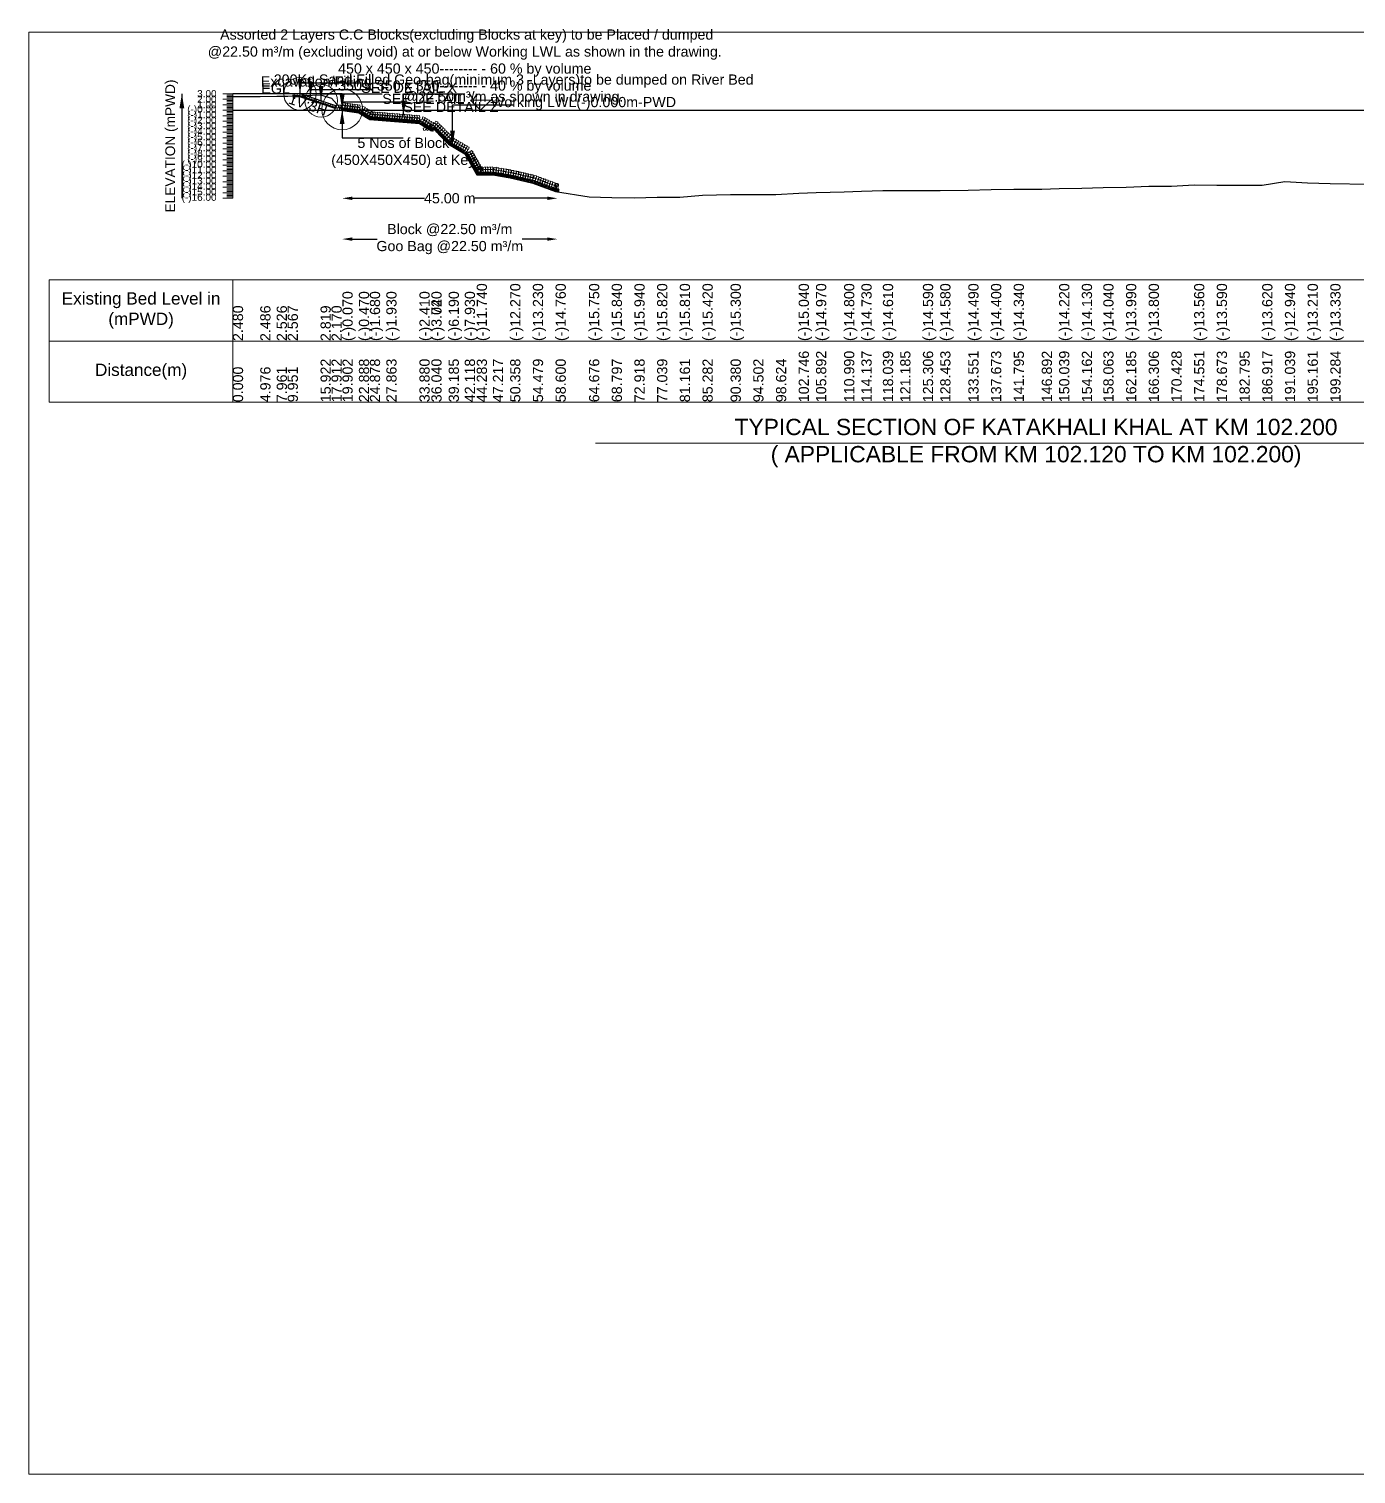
# Model space of a CAD drawing. Header units: inches. Extents: x 89000 to 845000, y -7071 to 31.
# Drawn here: x 505000 to 511507, y -7071 to 16 of the extents above; entities that cross this region are included whole.
import ezdxf

# ---------------------------------------------------------------- set-up
doc = ezdxf.new("R2010")
doc.units = ezdxf.units.IN
doc.header["$LTSCALE"] = 7
doc.header["$MEASUREMENT"] = 0
for name, color, linetype, lineweight in [('Cross section Data Border', 7, 'Continuous', 9), ('Cross Section Labels', 7, 'Continuous', 9), ('Existing_Bed_Level for Xsection', 7, 'Continuous', 25), ('Long Section Labels', 7, 'Continuous', 9)]:
    doc.layers.add(name, color=color, linetype=linetype, lineweight=lineweight)
doc.styles.get("Standard").update_dxf_attribs({"font": 'arial.ttf'})
doc.dimstyles.new('Appron Lebeling Style', dxfattribs={"dimtxt": 50, "dimasz": 50, "dimexe": 0.18, "dimexo": 0.0625, "dimgap": 0.09, "dimtad": 0, "dimtih": 1, "dimtoh": 1, "dimdec": 4, "dimzin": 0, "dimdsep": 46, "dimtxsty": 'Standard', "dimcen": 0.09, "dimse1": 1, "dimse2": 1, "dimadec": 0, "dimazin": 0, "dimtfac": 1, "dimtdec": 4, "dimtofl": 0, "dimtmove": 0, "dimatfit": 3, "dimfxl": 1, "dimtolj": 1, "dimtzin": 0, "dimarcsym": 0})
doc.dimstyles.get("Standard").update_dxf_attribs({"dimtxt": 0.18, "dimasz": 0.18, "dimexe": 0.18, "dimexo": 0.0625, "dimgap": 0.09, "dimtad": 0, "dimtih": 1, "dimtoh": 1, "dimdec": 4, "dimzin": 0, "dimdsep": 46, "dimtxsty": 'Standard', "dimcen": 0.09, "dimadec": 0, "dimazin": 0, "dimtfac": 1, "dimtdec": 4, "dimtofl": 0, "dimtmove": 0, "dimatfit": 3, "dimfxl": 1, "dimtolj": 1, "dimtzin": 0, "dimarcsym": 0})

# ---------------------------------------------------------------- blocks, each defined once
blk = doc.blocks.new('*D315')
at = {"layer": 'Cross Section Labels', "color": 0, "lineweight": -2, "transparency": 16777216}
for p, q in [((506585.7, -814.6), (506939.8, -814.6)), ((507541.2, -814.6), (507187, -814.6))]:
    blk.add_line(p, q, dxfattribs=at)
at = {"layer": 'Cross Section Labels', "color": 0, "transparency": 16777216}
for points in [[(506585.7, -806.3), (506585.7, -823), (506535.7, -814.6)], [(507541.2, -806.3), (507541.2, -823), (507591.2, -814.6)]]:
    blk.add_solid(points, dxfattribs=at)
at = {"layer": 'Defpoints', "color": 0, "transparency": 16777216}
for p in [(506535.7, -382.6), (507591.2, -782.6), (507591.2, -814.6)]:
    blk.add_point(p, dxfattribs=at)
at = {"layer": 'Cross Section Labels', "color": 0, "transparency": 16777216, "insert": (507063.4, -814.6), "char_height": 50, "attachment_point": 5}
blk.add_mtext('\\A1;45.00 m', dxfattribs=at)
blk = doc.blocks.new('*D316')
at = {"layer": 'Cross Section Labels', "color": 0, "lineweight": -2, "transparency": 16777216}
for p, q in [((506585.7, -1014.6), (506707.8, -1014.6)), ((507541.2, -1014.6), (507419, -1014.6))]:
    blk.add_line(p, q, dxfattribs=at)
at = {"layer": 'Cross Section Labels', "color": 0, "transparency": 16777216}
for points in [[(506585.7, -1006.3), (506585.7, -1023), (506535.7, -1014.6)], [(507541.2, -1006.3), (507541.2, -1023), (507591.2, -1014.6)]]:
    blk.add_solid(points, dxfattribs=at)
at = {"layer": 'Defpoints', "color": 0, "transparency": 16777216}
for p in [(506535.7, -382.6), (507591.2, -782.6), (507591.2, -1014.6)]:
    blk.add_point(p, dxfattribs=at)
at = {"layer": 'Cross Section Labels', "color": 0, "transparency": 16777216, "insert": (507063.4, -1014.6), "char_height": 50, "attachment_point": 5}
blk.add_mtext('\\A1;Block @22.50 m³/m ^JGoo Bag @22.50 m³/m ', dxfattribs=at)

msp = doc.modelspace()

# ---------------------------------------------------------------- linework, layer by layer
at = {"layer": 'Cross section Data Border'}
msp.add_lwpolyline([(505100, -1214.62), (513975.91999, -1214.62), (513975.91999, -1814.62), (505100, -1814.62)], close=True, dxfattribs=at)
for points in [[(506000, -1214.62), (506000, -1814.62)], [(505100, -1514.62), (513975.91999, -1514.62)]]:
    msp.add_lwpolyline(points, dxfattribs=at)
at = {"layer": 'Cross Section Labels'}
for points in [[(505000, 0), (515000, 0), (515000, -7071), (505000, -7071)], [(507214.68068, -382.62), (507264.68068, -332.62), (507164.68068, -332.62)]]:
    msp.add_lwpolyline(points, close=True, dxfattribs=at)
msp.add_lwpolyline([(507777.95999, -2014.62), (509937.95999, -2014.62), (512097.95999, -2014.62)], dxfattribs=at)
for centre, radius in [((506329.13068, -301.62), 80), ((506432.40568, -336.045), 80), ((506535.68068, -378.57), 100)]:
    msp.add_circle(centre, radius, dxfattribs=at)
at = {"layer": 'Existing_Bed_Level for Xsection'}
for points in [[(506535.68068, -301.62), (506000, -301.62)], [(506000, -315.66), (506134.34002, -315.498), (506214.94426, -314.418), (506268.67996, -313.311), (506429.88853, -306.507), (506483.62423, -324.03), (506537.35992, -384.51), (506617.96425, -395.31), (506671.69995, -427.98), (506752.30419, -434.73), (506914.7689, -447.69), (506973.09028, -483.06), (506973.09028, -464.7), (507057.98463, -549.75), (507137.18168, -596.73), (507195.62901, -699.6), (507274.85271, -699.6), (507359.67136, -713.91), (507470.93413, -739.83), (507582.2055, -781.14), (507746.25248, -807.87), (507857.51467, -810.3), (507968.78383, -813), (508080.05884, -809.76), (508191.33881, -809.49), (508302.62303, -798.96), (508440.26639, -795.72), (508551.55072, -795.72), (508662.83835, -795.72), (508774.12889, -788.7), (508859.0904, -786.81), (508996.71739, -782.22), (509081.69271, -780.33), (509187.04924, -777.09), (509271.98314, -777.09), (509383.27514, -776.55), (509468.23809, -776.28), (509605.86504, -773.85), (509717.16259, -771.42), (509828.46167, -769.8), (509966.08749, -769.8), (510051.0639, -766.56), (510162.36685, -764.13), (510267.69243, -761.7), (510378.98296, -760.35), (510490.27513, -755.22), (510601.56884, -755.22), (510712.86397, -748.74), (510824.16042, -749.55), (510935.45812, -749.55), (511046.75696, -750.36), (511158.05689, -732), (511269.35782, -739.29), (511380.65971, -742.53), (511570.93732, -745.77)], [(506505.30568, -360.345), (506330.37768, -302.03567), (506329.13068, -301.62), (506327.81623, -301.62), (506303.51623, -301.62)], [(506303.51623, -309.72), (506327.81623, -309.72), (506505.30568, -368.88315)], [(506303.51623, -312.42), (506327.37808, -312.42), (506501.52808, -370.47)], [(506303.51623, -315.12), (506326.93993, -315.12), (506499.23068, -372.55025)], [(506000, -382.62), (513875.91999, -382.62)]]:
    msp.add_lwpolyline(points, dxfattribs=at)
at = {"layer": 'Long Section Labels'}
for points in [[(506000, -301.62), (505950, -301.62)], [(506000, -328.62), (505950, -328.62)], [(506000, -308.37), (505970, -308.37)], [(506000, -315.12), (505970, -315.12)], [(506000, -321.87), (505970, -321.87)], [(506000, -335.37), (505970, -335.37)], [(506000, -342.12), (505970, -342.12)], [(506000, -348.87), (505970, -348.87)], [(506000, -814.62), (506000, -787.62), (506000, -760.62), (506000, -733.62), (506000, -706.62), (506000, -679.62), (506000, -652.62), (506000, -625.62), (506000, -598.62), (506000, -571.62), (506000, -544.62), (506000, -517.62), (506000, -490.62), (506000, -463.62), (506000, -436.62), (506000, -409.62), (506000, -382.62), (506000, -355.62), (506000, -328.62), (506000, -301.62)], [(506000, -355.62), (505950, -355.62)], [(506000, -382.62), (505950, -382.62)], [(506000, -409.62), (505950, -409.62)], [(506000, -362.37), (505970, -362.37)], [(506000, -369.12), (505970, -369.12)], [(506000, -375.87), (505970, -375.87)], [(506000, -389.37), (505970, -389.37)], [(506000, -396.12), (505970, -396.12)], [(506000, -402.87), (505970, -402.87)], [(506000, -416.37), (505970, -416.37)], [(506000, -423.12), (505970, -423.12)], [(506000, -436.62), (505950, -436.62)], [(506000, -463.62), (505950, -463.62)], [(506000, -490.62), (505950, -490.62)], [(506000, -429.87), (505970, -429.87)], [(506000, -443.37), (505970, -443.37)], [(506000, -450.12), (505970, -450.12)], [(506000, -456.87), (505970, -456.87)], [(506000, -470.37), (505970, -470.37)], [(506000, -477.12), (505970, -477.12)], [(506000, -483.87), (505970, -483.87)], [(506000, -517.62), (505950, -517.62)], [(506000, -544.62), (505950, -544.62)], [(506000, -497.37), (505970, -497.37)], [(506000, -504.12), (505970, -504.12)], [(506000, -510.87), (505970, -510.87)], [(506000, -524.37), (505970, -524.37)], [(506000, -531.12), (505970, -531.12)], [(506000, -537.87), (505970, -537.87)], [(506000, -551.37), (505970, -551.37)], [(506000, -558.12), (505970, -558.12)], [(506000, -564.87), (505970, -564.87)], [(506000, -571.62), (505950, -571.62)], [(506000, -598.62), (505950, -598.62)], [(506000, -625.62), (505950, -625.62)], [(506000, -578.37), (505970, -578.37)], [(506000, -585.12), (505970, -585.12)], [(506000, -591.87), (505970, -591.87)], [(506000, -605.37), (505970, -605.37)], [(506000, -612.12), (505970, -612.12)], [(506000, -618.87), (505970, -618.87)], [(506000, -632.37), (505970, -632.37)], [(506000, -652.62), (505950, -652.62)], [(506000, -679.62), (505950, -679.62)], [(506000, -706.62), (505950, -706.62)], [(506000, -639.12), (505970, -639.12)], [(506000, -645.87), (505970, -645.87)], [(506000, -659.37), (505970, -659.37)], [(506000, -666.12), (505970, -666.12)], [(506000, -672.87), (505970, -672.87)], [(506000, -686.37), (505970, -686.37)], [(506000, -693.12), (505970, -693.12)], [(506000, -699.87), (505970, -699.87)], [(506000, -733.62), (505950, -733.62)], [(506000, -760.62), (505950, -760.62)], [(506000, -713.37), (505970, -713.37)], [(506000, -720.12), (505970, -720.12)], [(506000, -726.87), (505970, -726.87)], [(506000, -740.37), (505970, -740.37)], [(506000, -747.12), (505970, -747.12)], [(506000, -753.87), (505970, -753.87)], [(506000, -767.37), (505970, -767.37)], [(506000, -774.12), (505970, -774.12)], [(506000, -787.62), (505950, -787.62)], [(506000, -814.62), (505950, -814.62)], [(506000, -780.87), (505970, -780.87)], [(506000, -794.37), (505970, -794.37)], [(506000, -801.12), (505970, -801.12)], [(506000, -807.87), (505970, -807.87)]]:
    msp.add_lwpolyline(points, dxfattribs=at)
for points in [[(506303.51623, -301.62), (506295.41623, -301.62), (506295.41623, -313.77), (506303.51623, -313.77)], [(506303.51623, -313.77), (506295.41623, -313.77), (506295.41623, -325.92), (506303.51623, -325.92)], [(506315.66623, -301.62), (506303.51623, -301.62), (506303.51623, -309.72), (506315.66623, -309.72)], [(506327.81623, -301.62), (506315.66623, -301.62), (506315.66623, -309.72), (506327.81623, -309.72)], [(506341.90418, -305.87783), (506330.37768, -302.03567), (506327.81623, -309.72), (506339.34274, -313.56217)], [(506353.43068, -309.72), (506341.90418, -305.87783), (506339.34274, -313.56217), (506350.86924, -317.40433)], [(506364.95719, -313.56217), (506353.43068, -309.72), (506350.86924, -317.40433), (506362.39574, -321.2465)], [(506376.48369, -317.40433), (506364.95719, -313.56217), (506362.39574, -321.2465), (506373.92224, -325.08867)], [(506388.01019, -321.2465), (506376.48369, -317.40433), (506373.92224, -325.08867), (506385.44874, -328.93084)], [(506399.53669, -325.08867), (506388.01019, -321.2465), (506385.44874, -328.93084), (506396.97525, -332.773)], [(506411.06319, -328.93084), (506399.53669, -325.08867), (506396.97525, -332.773), (506408.50175, -336.61517)], [(506422.5897, -332.773), (506411.06319, -328.93084), (506408.50175, -336.61517), (506420.02825, -340.45734)], [(506434.1162, -336.61517), (506422.5897, -332.773), (506420.02825, -340.45734), (506431.55475, -344.29951)], [(506445.6427, -340.45734), (506434.1162, -336.61517), (506431.55475, -344.29951), (506443.08125, -348.14167)], [(506457.1692, -344.29951), (506445.6427, -340.45734), (506443.08125, -348.14167), (506454.60776, -351.98384)], [(506468.6957, -348.14167), (506457.1692, -344.29951), (506454.60776, -351.98384), (506466.13426, -355.82601)], [(506480.22221, -351.98384), (506468.6957, -348.14167), (506466.13426, -355.82601), (506477.66076, -359.66818)], [(506491.74871, -355.82601), (506480.22221, -351.98384), (506477.66076, -359.66818), (506489.18726, -363.51034)], [(506550.36859, -346.4644), (506538.31924, -348.02506), (506539.87991, -360.07441), (506551.92926, -358.51375)], [(506562.41098, -348.07793), (506550.36163, -349.63859), (506551.92229, -361.68794), (506563.97164, -360.12728)], [(506574.45336, -349.69146), (506562.40401, -351.25213), (506563.96467, -363.30148), (506576.01402, -361.74081)], [(506586.49574, -351.305), (506574.44639, -352.86566), (506576.00706, -364.91501), (506588.05641, -363.35435)], [(506598.53813, -352.91853), (506586.48878, -354.47919), (506588.04944, -366.52854), (506600.09879, -364.96788)], [(506503.27521, -359.66818), (506491.74871, -355.82601), (506489.18726, -363.51034), (506500.71377, -367.35251)], [(506511.38068, -370.47), (506499.23068, -370.47), (506499.23068, -382.62), (506511.38068, -382.62)], [(506517.45568, -358.32), (506505.30568, -358.32), (506505.30568, -370.47), (506517.45568, -370.47)], [(506523.53068, -370.47), (506511.38068, -370.47), (506511.38068, -382.62), (506523.53068, -382.62)], [(506529.60568, -358.32), (506517.45568, -358.32), (506517.45568, -370.47), (506529.60568, -370.47)], [(506535.68068, -370.47), (506523.53068, -370.47), (506523.53068, -382.62), (506535.68068, -382.62)], [(506552.03045, -364.20484), (506542.40377, -356.79205), (506534.99098, -366.41873), (506544.61766, -373.83152)], [(506564.07284, -365.81837), (506554.44615, -358.40558), (506547.03336, -368.03227), (506556.66005, -375.44506)], [(506576.11522, -367.43191), (506566.48854, -360.01912), (506559.07575, -369.6458), (506568.70243, -377.05859)], [(506588.1576, -369.04544), (506578.53092, -361.63265), (506571.11813, -371.25933), (506580.74481, -378.67212)], [(506600.19999, -370.65897), (506590.5733, -363.24618), (506583.16051, -372.87287), (506592.7872, -380.28566)], [(506612.24237, -372.27251), (506602.61569, -364.85972), (506595.2029, -374.4864), (506604.82958, -381.89919)], [(506610.58051, -354.53206), (506598.53116, -356.09273), (506600.09182, -368.14208), (506612.14117, -366.58141)], [(506624.28476, -373.88604), (506614.65807, -366.47325), (506607.24528, -376.09993), (506616.87197, -383.51272)], [(506622.6229, -356.1456), (506610.57355, -357.70626), (506612.13421, -369.75561), (506624.18356, -368.19495)], [(506642.73504, -384.53703), (506636.89368, -373.88334), (506626.23999, -379.7247), (506632.08135, -390.37839)], [(506648.33435, -367.62157), (506636.67195, -364.2141), (506633.26448, -375.8765), (506644.92688, -379.28397)], [(506653.11687, -390.84893), (506647.27551, -380.19525), (506636.62182, -386.0366), (506642.46318, -396.69029)], [(506658.71618, -373.93347), (506647.05378, -370.526), (506643.64631, -382.1884), (506655.30871, -385.59587)], [(506663.4987, -397.16083), (506657.65734, -386.50715), (506647.00365, -392.3485), (506652.84501, -403.00219)], [(506669.09801, -380.24537), (506657.43561, -376.8379), (506654.02814, -388.5003), (506665.69054, -391.90778)], [(506673.88053, -403.47273), (506668.03917, -392.81905), (506657.38548, -398.66041), (506663.22684, -409.31409)], [(506679.47985, -386.55727), (506667.81744, -383.1498), (506664.40997, -394.8122), (506676.07237, -398.21968)], [(506684.26236, -409.78463), (506678.421, -399.13095), (506667.76731, -404.97231), (506673.60867, -415.62599)], [(506686.92691, -407.10431), (506676.94422, -400.17839), (506670.0183, -410.16109), (506680.001, -417.087)], [(506684.3867, -389.4682), (506672.42965, -391.6249), (506674.58636, -403.58196), (506686.54341, -401.42525)], [(506689.86168, -392.86918), (506678.19927, -389.4617), (506674.7918, -401.1241), (506686.4542, -404.53158)], [(506699.03453, -408.11823), (506689.05184, -401.19231), (506682.12592, -411.17501), (506692.10862, -418.10092)], [(506696.49432, -390.48212), (506684.53727, -392.63883), (506686.69398, -404.59588), (506698.65103, -402.43917)], [(506711.14215, -409.13215), (506701.15946, -402.20624), (506694.23354, -412.18893), (506704.21624, -419.11485)], [(506708.60194, -391.49604), (506696.64489, -393.65275), (506698.8016, -405.6098), (506710.75865, -403.45309)], [(506723.24977, -410.14607), (506713.26708, -403.22016), (506706.34116, -413.20285), (506716.32386, -420.12877)], [(506720.70956, -392.50996), (506708.75251, -394.66667), (506710.90922, -406.62372), (506722.86627, -404.46702)], [(506735.35739, -411.16), (506725.3747, -404.23408), (506718.44878, -414.21677), (506728.43148, -421.14269)], [(506732.81718, -393.52389), (506720.86013, -395.68059), (506723.01684, -407.63765), (506734.97389, -405.48094)], [(506747.46501, -412.17392), (506737.48232, -405.248), (506730.5564, -415.2307), (506740.5391, -422.15661)], [(506744.9248, -394.53781), (506732.96775, -396.69452), (506735.12446, -408.65157), (506747.08151, -406.49486)], [(506759.57263, -413.18784), (506749.58994, -406.26192), (506742.66402, -416.24462), (506752.64672, -423.17054)], [(506757.03242, -395.55173), (506745.07537, -397.70844), (506747.23208, -409.66549), (506759.18913, -407.50878)], [(506771.59912, -414.12549), (506761.58918, -407.239), (506754.7027, -417.24894), (506764.71264, -424.13542)], [(506768.98936, -396.49953), (506757.0409, -398.70339), (506759.24476, -410.65185), (506771.19322, -408.44798)], [(506783.71065, -415.09164), (506773.70071, -408.20516), (506766.81423, -418.21509), (506776.82416, -425.10158)], [(506781.10088, -397.46568), (506769.15243, -399.66954), (506771.35629, -411.618), (506783.30474, -409.41413)], [(506795.82217, -416.05779), (506785.81223, -409.17131), (506778.92575, -419.18124), (506788.93569, -426.06773)], [(506793.21241, -398.43183), (506781.26396, -400.63569), (506783.46782, -412.58415), (506795.41627, -410.38029)], [(506807.9337, -417.02394), (506797.92376, -410.13746), (506791.03728, -420.1474), (506801.04722, -427.03388)], [(506805.32393, -399.39798), (506793.37548, -401.60185), (506795.57934, -413.5503), (506807.52779, -411.34644)], [(506820.04522, -417.99009), (506810.03528, -411.10361), (506803.1488, -421.11355), (506813.15874, -428.00003)], [(506817.43546, -400.36413), (506805.48701, -402.568), (506807.69087, -414.51645), (506819.63932, -412.31259)], [(506832.15675, -418.95624), (506822.14681, -412.06976), (506815.26033, -422.0797), (506825.27027, -428.96618)], [(506829.54698, -401.33029), (506817.59853, -403.53415), (506819.80239, -415.4826), (506831.75084, -413.27874)], [(506844.26827, -419.92239), (506834.25833, -413.03591), (506827.37185, -423.04585), (506837.38179, -429.93233)], [(506841.65851, -402.29644), (506829.71006, -404.5003), (506831.91392, -416.44875), (506843.86237, -414.24489)], [(506856.3798, -420.88854), (506846.36986, -414.00206), (506839.48338, -424.012), (506849.49332, -430.89848)], [(506853.77004, -403.26259), (506841.82158, -405.46645), (506844.02544, -417.4149), (506855.9739, -415.21104)], [(506868.49132, -421.85469), (506858.48139, -414.96821), (506851.5949, -424.97815), (506861.60484, -431.86463)], [(506865.88156, -404.22874), (506853.93311, -406.4326), (506856.13697, -418.38105), (506868.08542, -416.17719)], [(506880.60285, -422.82084), (506870.59291, -415.93436), (506863.70643, -425.9443), (506873.71637, -432.83078)], [(506877.99309, -405.19489), (506866.04463, -407.39875), (506868.2485, -419.3472), (506880.19695, -417.14334)], [(506892.71438, -423.78699), (506882.70444, -416.90051), (506875.81796, -426.91045), (506885.82789, -433.79693)], [(506890.10461, -406.16104), (506878.15616, -408.3649), (506880.36002, -420.31335), (506892.30847, -418.10949)], [(506904.8259, -424.75314), (506894.81596, -417.86666), (506887.92948, -427.8766), (506897.93942, -434.76308)], [(506902.21614, -407.12719), (506890.26769, -409.33105), (506892.47155, -421.2795), (506904.42, -419.07564)], [(506916.93743, -425.71929), (506906.92749, -418.83281), (506900.04101, -428.84275), (506910.05095, -435.72923)], [(506914.32766, -408.09334), (506902.37921, -410.2972), (506904.58307, -422.24565), (506916.53152, -420.04179)], [(506936.95855, -435.33157), (506931.10545, -424.68433), (506920.45821, -430.53742), (506926.31131, -441.18467)], [(506942.53922, -418.40995), (506930.87307, -415.01533), (506927.47845, -426.68148), (506939.1446, -430.0761)], [(506952.928, -424.7104), (506941.26185, -421.31579), (506937.86723, -432.98194), (506949.53338, -436.37655)], [(506947.34733, -441.63202), (506941.49423, -430.98478), (506930.84699, -436.83788), (506936.70009, -447.48512)], [(506933.65409, -469.80716), (506936.8011, -481.54253), (506948.53647, -478.39552), (506945.38946, -466.66016)], [(506957.73611, -447.93248), (506951.88301, -437.28524), (506941.23577, -443.13833), (506947.08887, -453.78557)], [(506951.01671, -465.80407), (506944.94801, -476.32992), (506955.47385, -482.39861), (506961.54255, -471.87277)], [(506963.31678, -431.01086), (506951.65063, -427.61624), (506948.25601, -439.28239), (506959.92216, -442.67701)], [(506968.12489, -454.23293), (506962.27179, -443.58569), (506951.62455, -449.43879), (506957.47765, -460.08603)], [(506973.70556, -437.31131), (506962.03941, -433.91669), (506958.64479, -445.58285), (506970.31094, -448.97746)], [(506978.51367, -460.53339), (506972.66058, -449.88614), (506962.01333, -455.73924), (506967.86643, -466.38648)], [(506984.09434, -443.61177), (506972.42819, -440.21715), (506969.03357, -451.8833), (506980.69972, -455.27792)], [(506988.90245, -466.83384), (506983.04936, -456.1866), (506972.40212, -462.0397), (506978.25521, -472.68694)], [(506994.48312, -449.91222), (506982.81697, -446.5176), (506979.42236, -458.18375), (506991.08851, -461.57837)], [(506997.37767, -450.40803), (506986.85981, -444.32551), (506980.77728, -454.84337), (506991.29514, -460.92589)], [(507005.96114, -459.00724), (506995.44328, -452.92472), (506989.36076, -463.44258), (506999.87862, -469.5251)], [(507005.97688, -441.82455), (506995.45902, -435.74203), (506989.37649, -446.25989), (506999.89435, -452.34242)], [(507014.54462, -467.60645), (507004.02676, -461.52393), (506997.94423, -472.04179), (507008.46209, -478.12432)], [(507014.56035, -450.42377), (507004.04249, -444.34124), (506997.95997, -454.8591), (507008.47783, -460.94163)], [(507023.12809, -476.20567), (507012.61023, -470.12314), (507006.52771, -480.641), (507017.04557, -486.72353)], [(507023.14383, -459.02298), (507012.62597, -452.94045), (507006.54344, -463.45832), (507017.0613, -469.54084)], [(507031.71157, -484.80488), (507021.19371, -478.72236), (507015.11118, -489.24022), (507025.62904, -495.32274)], [(507031.7273, -467.62219), (507021.20944, -461.53967), (507015.12692, -472.05753), (507025.64478, -478.14005)], [(507040.29504, -493.40409), (507029.77718, -487.32157), (507023.69466, -497.83943), (507034.21252, -503.92195)], [(507040.31078, -476.2214), (507029.79292, -470.13888), (507023.71039, -480.65674), (507034.22825, -486.73927)], [(507048.87852, -502.0033), (507038.36066, -495.92078), (507032.27813, -506.43864), (507042.79599, -512.52117)], [(507048.89425, -484.82062), (507038.37639, -478.73809), (507032.29387, -489.25595), (507042.81173, -495.33848)], [(507057.47773, -493.41983), (507046.95987, -487.3373), (507040.87734, -497.85517), (507051.3952, -503.93769)], [(507066.0612, -502.01904), (507055.54334, -495.93652), (507049.46082, -506.45438), (507059.97868, -512.5369)], [(507057.46199, -510.60252), (507046.94413, -504.51999), (507040.86161, -515.03785), (507051.37947, -521.12038)], [(507066.04547, -519.20173), (507055.52761, -513.1192), (507049.44508, -523.63707), (507059.96294, -529.71959)], [(507074.62894, -527.80094), (507064.11108, -521.71842), (507058.02856, -532.23628), (507068.54642, -538.3188)], [(507074.64468, -510.61825), (507064.12682, -504.53573), (507058.04429, -515.05359), (507068.56215, -521.13612)], [(507079.10795, -530.55455), (507067.40924, -527.27389), (507064.12857, -538.97259), (507075.82728, -542.25326)], [(507083.22815, -519.21747), (507072.71029, -513.13494), (507066.62777, -523.6528), (507077.14563, -529.73533)], [(507085.30677, -520.10482), (507073.60807, -516.82415), (507070.3274, -528.52285), (507082.02611, -531.80352)], [(507089.55769, -536.75338), (507077.85898, -533.47271), (507074.57831, -545.17142), (507086.27702, -548.45209)], [(507095.75651, -526.30364), (507084.05781, -523.02297), (507080.77714, -534.72168), (507092.47584, -538.00235)], [(507100.00743, -542.95221), (507088.30872, -539.67154), (507085.02805, -551.37025), (507096.72676, -554.65091)], [(507106.20625, -532.50247), (507094.50755, -529.2218), (507091.22688, -540.92051), (507102.92558, -544.20117)], [(507110.45716, -549.15103), (507098.75846, -545.87037), (507095.47779, -557.56907), (507107.1765, -560.84974)], [(507116.65599, -538.70129), (507104.95729, -535.42063), (507101.67662, -547.11933), (507113.37532, -550.4)], [(507120.9069, -555.34986), (507109.2082, -552.06919), (507105.92753, -563.7679), (507117.62624, -567.04857)], [(507127.10573, -544.90012), (507115.40702, -541.61945), (507112.12636, -553.31816), (507123.82506, -556.59883)], [(507131.35664, -561.54869), (507119.65794, -558.26802), (507116.37727, -569.96672), (507128.07598, -573.24739)], [(507137.55547, -551.09895), (507125.85676, -547.81828), (507122.5761, -559.51698), (507134.2748, -562.79765)], [(507141.80638, -567.74751), (507130.10768, -564.46684), (507126.82701, -576.16555), (507138.52572, -579.44622)], [(507148.00521, -557.29777), (507136.3065, -554.01711), (507133.02584, -565.71581), (507144.72454, -568.99648)], [(507158.45495, -563.4966), (507146.75624, -560.21593), (507143.47557, -571.91464), (507155.17428, -575.19531)], [(507152.25612, -573.94634), (507140.55742, -570.66567), (507137.27675, -582.36438), (507148.97545, -585.64504)], [(507167.57049, -594.98047), (507159.03702, -586.33163), (507150.38818, -594.8651), (507158.92165, -603.51394)], [(507173.57258, -605.54443), (507165.03912, -596.8956), (507156.39028, -605.42906), (507164.92375, -614.0779)], [(507178.13445, -588.97837), (507169.60099, -580.32954), (507160.95215, -588.863), (507169.48562, -597.51184)], [(507179.57468, -616.1084), (507171.04121, -607.45956), (507162.39237, -615.99303), (507170.92584, -624.64187)], [(507184.13655, -599.54234), (507175.60308, -590.8935), (507166.95424, -599.42697), (507175.48771, -608.07581)], [(507185.57677, -626.67236), (507177.04331, -618.02352), (507168.39447, -626.55699), (507176.92794, -635.20583)], [(507190.13864, -610.1063), (507181.60518, -601.45746), (507172.95634, -609.99093), (507181.48981, -618.63977)], [(507191.57887, -637.23633), (507183.0454, -628.58749), (507174.39656, -637.12096), (507182.93003, -645.7698)], [(507196.14074, -620.67027), (507187.60727, -612.02143), (507178.95843, -620.5549), (507187.4919, -629.20374)], [(507202.14283, -631.23423), (507193.60937, -622.58539), (507184.96053, -631.11886), (507193.494, -639.7677)], [(507208.14493, -641.7982), (507199.61146, -633.14936), (507190.96262, -641.68283), (507199.49609, -650.33167)], [(507197.58097, -647.80029), (507189.0475, -639.15145), (507180.39866, -647.68492), (507188.93213, -656.33376)], [(507203.58306, -658.36426), (507195.04959, -649.71542), (507186.40075, -658.24889), (507194.93422, -666.89773)], [(507200.15539, -660.16381), (507188.42002, -663.31082), (507191.56703, -675.04619), (507203.3024, -671.89918)], [(507200.15539, -672.31381), (507188.42002, -675.46082), (507191.56703, -687.19619), (507203.3024, -684.04918)], [(507209.58516, -668.92822), (507201.05169, -660.27938), (507192.40285, -668.81285), (507200.93632, -677.46169)], [(507214.14703, -652.36216), (507205.61356, -643.71332), (507196.96472, -652.24679), (507205.49819, -660.89563)], [(507215.58725, -679.49219), (507207.05378, -670.84335), (507198.40494, -679.37682), (507206.93841, -688.02566)], [(507212.30539, -660.16381), (507200.57002, -663.31082), (507203.71703, -675.04619), (507215.4524, -671.89918)], [(507212.30539, -672.31381), (507200.57002, -675.46082), (507203.71703, -687.19619), (507215.4524, -684.04918)], [(507220.14912, -662.92613), (507211.61565, -654.27729), (507202.96681, -662.81076), (507211.50028, -671.4596)], [(507226.15122, -673.49009), (507217.61775, -664.84125), (507208.96891, -673.37472), (507217.50238, -682.02356)], [(507224.45539, -660.16381), (507212.72002, -663.31082), (507215.86703, -675.04619), (507227.6024, -671.89918)], [(507224.45539, -672.31381), (507212.72002, -675.46082), (507215.86703, -687.19619), (507227.6024, -684.04918)], [(507236.60539, -660.16381), (507224.87002, -663.31082), (507228.01703, -675.04619), (507239.7524, -671.89918)], [(507236.60539, -672.31381), (507224.87002, -675.46082), (507228.01703, -687.19619), (507239.7524, -684.04918)], [(507248.75539, -660.16381), (507237.02002, -663.31082), (507240.16703, -675.04619), (507251.9024, -671.89918)], [(507248.75539, -672.31381), (507237.02002, -675.46082), (507240.16703, -687.19619), (507251.9024, -684.04918)], [(507260.90539, -660.16381), (507249.17002, -663.31082), (507252.31703, -675.04619), (507264.0524, -671.89918)], [(507260.90539, -672.31381), (507249.17002, -675.46082), (507252.31703, -687.19619), (507264.0524, -684.04918)], [(507273.05539, -660.16381), (507261.32002, -663.31082), (507264.46703, -675.04619), (507276.2024, -671.89918)], [(507273.05539, -672.31381), (507261.32002, -675.46082), (507264.46703, -687.19619), (507276.2024, -684.04918)], [(507289.6005, -674.41634), (507277.50513, -675.56718), (507278.65596, -687.66255), (507290.75134, -686.51172)], [(507291.6218, -662.43566), (507279.52643, -663.58649), (507280.67726, -675.68187), (507292.77263, -674.53103)], [(507301.58119, -676.43764), (507289.48582, -677.58847), (507290.63665, -689.68385), (507302.73203, -688.53301)], [(507303.60249, -664.45695), (507291.50711, -665.60779), (507292.65795, -677.70316), (507304.75332, -676.55233)], [(507313.56188, -678.45894), (507301.4665, -679.60977), (507302.61734, -691.70515), (507314.71271, -690.55431)], [(507315.58317, -666.47825), (507303.4878, -667.62908), (507304.63863, -679.72446), (507316.73401, -678.57362)], [(507325.54256, -680.48023), (507313.44719, -681.63107), (507314.59802, -693.72644), (507326.6934, -692.57561)], [(507327.56386, -668.49955), (507315.46849, -669.65038), (507316.61932, -681.74575), (507328.7147, -680.59492)], [(507337.52325, -682.50153), (507325.42788, -683.65236), (507326.57871, -695.74774), (507338.67409, -694.5969)], [(507339.54455, -670.52084), (507327.44917, -671.67168), (507328.60001, -683.76705), (507340.69538, -682.61622)], [(507349.50394, -684.52283), (507337.40856, -685.67366), (507338.5594, -697.76903), (507350.65477, -696.6182)], [(507351.52524, -672.54214), (507339.42986, -673.69297), (507340.5807, -685.78835), (507352.67607, -684.63751)], [(507361.48463, -686.54412), (507349.38925, -687.69496), (507350.54009, -699.79033), (507362.63546, -698.6395)], [(507363.50592, -674.56343), (507351.41055, -675.71427), (507352.56138, -687.80964), (507364.65676, -686.65881)], [(507375.00283, -689.46482), (507362.8595, -689.86716), (507363.26183, -702.01049), (507375.40517, -701.60815)], [(507377.7595, -677.63168), (507365.61617, -678.03401), (507366.01851, -690.17735), (507378.16184, -689.77501)], [(507386.83597, -692.22149), (507374.69264, -692.62383), (507375.09497, -704.76716), (507387.23831, -704.36483)], [(507389.59265, -680.38835), (507377.44931, -680.79069), (507377.85165, -692.93402), (507389.99498, -692.53168)], [(507398.66912, -694.97816), (507386.52578, -695.3805), (507386.92812, -707.52384), (507399.07145, -707.1215)], [(507401.42579, -683.14502), (507389.28245, -683.54736), (507389.68479, -695.69069), (507401.82813, -695.28836)], [(507410.50226, -697.73484), (507398.35892, -698.13717), (507398.76126, -710.28051), (507410.9046, -709.87817)], [(507413.25893, -685.90169), (507401.11559, -686.30403), (507401.51793, -698.44737), (507413.66127, -698.04503)], [(507422.3354, -700.49151), (507410.19206, -700.89385), (507410.5944, -713.03718), (507422.73774, -712.63485)], [(507425.09207, -688.65837), (507412.94874, -689.0607), (507413.35107, -701.20404), (507425.49441, -700.8017)], [(507434.16854, -703.24818), (507422.02521, -703.65052), (507422.42754, -715.79386), (507434.57088, -715.39152)], [(507436.92522, -691.41504), (507424.78188, -691.81738), (507425.18422, -703.96071), (507437.32755, -703.55838)], [(507446.00169, -706.00485), (507433.85835, -706.40719), (507434.26069, -718.55053), (507446.40402, -718.14819)], [(507448.75836, -694.17171), (507436.61502, -694.57405), (507437.01736, -706.71739), (507449.1607, -706.31505)], [(507460.5915, -696.92838), (507448.44816, -697.33072), (507448.8505, -709.47406), (507460.99384, -709.07172)], [(507472.42464, -699.68506), (507460.28131, -700.08739), (507460.68364, -712.23073), (507472.82698, -711.82839)], [(507488.87199, -704.42328), (507476.77504, -703.28912), (507475.64088, -715.38606), (507487.73782, -716.52023)], [(507500.26235, -708.652), (507488.1654, -707.51784), (507487.03124, -719.61479), (507499.12819, -720.74895)], [(507457.83483, -708.76153), (507445.69149, -709.16386), (507446.09383, -721.3072), (507458.23717, -720.90486)], [(507469.66797, -711.5182), (507457.52463, -711.92054), (507457.92697, -724.06387), (507470.07031, -723.66154)], [(507484.64326, -715.81364), (507472.54632, -714.67948), (507471.41215, -726.77643), (507483.5091, -727.91059)], [(507496.03363, -720.04237), (507483.93668, -718.9082), (507482.80252, -731.00515), (507494.89946, -732.13932)], [(507507.42399, -724.27109), (507495.32704, -723.13693), (507494.19288, -735.23388), (507506.28983, -736.36804)], [(507511.65272, -712.88073), (507499.55577, -711.74656), (507498.4216, -723.84351), (507510.51855, -724.97768)], [(507518.81436, -728.49982), (507506.71741, -727.36565), (507505.58324, -739.4626), (507517.68019, -740.59677)], [(507523.04308, -717.10945), (507510.94613, -715.97529), (507509.81197, -728.07224), (507521.90892, -729.2064)], [(507530.20472, -732.72854), (507518.10777, -731.59438), (507516.97361, -743.69133), (507529.07056, -744.82549)], [(507534.43344, -721.33818), (507522.3365, -720.20401), (507521.20233, -732.30096), (507533.29928, -733.43513)], [(507541.59508, -736.95727), (507529.49814, -735.8231), (507528.36397, -747.92005), (507540.46092, -749.05421)], [(507545.82381, -725.5669), (507533.72686, -724.43274), (507532.5927, -736.52969), (507544.68964, -737.66385)], [(507552.98545, -741.18599), (507540.8885, -740.05183), (507539.75433, -752.14877), (507551.85128, -753.28294)], [(507557.21417, -729.79563), (507545.11722, -728.66146), (507543.98306, -740.75841), (507556.08001, -741.89258)], [(507564.37581, -745.41471), (507552.27886, -744.28055), (507551.1447, -756.3775), (507563.24165, -757.51166)], [(507568.60454, -734.02435), (507556.50759, -732.89019), (507555.37342, -744.98714), (507567.47037, -746.1213)], [(507575.76618, -749.64344), (507563.66923, -748.50927), (507562.53506, -760.60622), (507574.63201, -761.74039)], [(507579.9949, -738.25307), (507567.89795, -737.11891), (507566.76379, -749.21586), (507578.86074, -750.35002)], [(507587.15654, -753.87216), (507575.05959, -752.738), (507573.92543, -764.83495), (507586.02238, -765.96911)], [(507591.38526, -742.4818), (507579.28832, -741.34764), (507578.15415, -753.44458), (507590.2511, -754.57875)], [(507593.79975, -755.38314), (507581.71103, -756.6019), (507582.92979, -768.69062), (507595.01851, -767.47186)], [(507595.75371, -743.39129), (507583.66499, -744.61005), (507584.88375, -756.69877), (507596.97247, -755.48001)]]:
    msp.add_lwpolyline(points, close=True, dxfattribs=at)
for centre, major_axis in [((506544.06488, -383.09287), (8.90601, -1.1933)), ((506544.67443, -378.54353), (8.90601, -1.1933)), ((506545.28399, -373.99418), (8.90601, -1.1933)), ((506561.8769, -385.47947), (8.90601, -1.1933)), ((506562.48646, -380.93012), (8.90601, -1.1933)), ((506563.09601, -376.38078), (8.90601, -1.1933)), ((506579.68892, -387.86606), (8.90601, -1.1933)), ((506580.29848, -383.31672), (8.90601, -1.1933)), ((506580.90804, -378.76737), (8.90601, -1.1933)), ((506597.50095, -390.25266), (8.90601, -1.1933)), ((506598.11051, -385.70331), (8.90601, -1.1933)), ((506598.72006, -381.15397), (8.90601, -1.1933)), ((506615.31297, -392.63925), (8.90601, -1.1933)), ((506615.92253, -388.08991), (8.90601, -1.1933)), ((506616.53209, -383.54056), (8.90601, -1.1933)), ((506631.96394, -401.1356), (7.67794, -4.668)), ((506634.34844, -397.21358), (7.67794, -4.668)), ((506636.73293, -393.29155), (7.67794, -4.668)), ((506647.31982, -410.47161), (7.67794, -4.668)), ((506649.70432, -406.54958), (7.67794, -4.668)), ((506652.08881, -402.62756), (7.67794, -4.668)), ((506662.6757, -419.80761), (7.67794, -4.668)), ((506665.0602, -415.88558), (7.67794, -4.668)), ((506667.44469, -411.96356), (7.67794, -4.668)), ((506677.88518, -426.19493), (8.95426, -0.74985)), ((506678.26822, -421.62094), (8.95426, -0.74985)), ((506678.65126, -417.04695), (8.95426, -0.74985)), ((506695.7937, -427.69464), (8.95426, -0.74985)), ((506696.17674, -423.12065), (8.95426, -0.74985)), ((506696.55977, -418.54666), (8.95426, -0.74985)), ((506714.08525, -424.62035), (8.95426, -0.74985)), ((506714.46829, -420.04636), (8.95426, -0.74985)), ((506731.99377, -426.12006), (8.95426, -0.74985)), ((506732.3768, -421.54607), (8.95426, -0.74985)), ((506749.90228, -427.61976), (8.95426, -0.74985)), ((506750.28532, -423.04577), (8.95426, -0.74985)), ((506768.15353, -424.48287), (8.95715, -0.71452)), ((506786.06783, -425.91191), (8.95715, -0.71452)), ((506803.98212, -427.34096), (8.95715, -0.71452)), ((506713.70221, -429.19434), (8.95426, -0.74985)), ((506731.61073, -430.69405), (8.95426, -0.74985)), ((506749.51924, -432.19375), (8.95426, -0.74985)), ((506767.42355, -433.6338), (8.95715, -0.71452)), ((506767.78854, -429.05833), (8.95715, -0.71452)), ((506785.33784, -435.06284), (8.95715, -0.71452)), ((506785.70284, -430.48738), (8.95715, -0.71452)), ((506803.25214, -436.49189), (8.95715, -0.71452)), ((506803.61713, -431.91642), (8.95715, -0.71452)), ((506821.16643, -437.92093), (8.95715, -0.71452)), ((506821.53142, -433.34547), (8.95715, -0.71452)), ((506821.89641, -428.77), (8.95715, -0.71452)), ((506839.08072, -439.34998), (8.95715, -0.71452)), ((506839.44571, -434.77451), (8.95715, -0.71452)), ((506839.8107, -430.19904), (8.95715, -0.71452)), ((506856.99501, -440.77902), (8.95715, -0.71452)), ((506857.36, -436.20355), (8.95715, -0.71452)), ((506857.72499, -431.62809), (8.95715, -0.71452)), ((506874.90931, -442.20806), (8.95715, -0.71452)), ((506875.2743, -437.6326), (8.95715, -0.71452)), ((506875.63929, -433.05713), (8.95715, -0.71452)), ((506892.8236, -443.63711), (8.95715, -0.71452)), ((506893.18859, -439.06164), (8.95715, -0.71452)), ((506893.55358, -434.48618), (8.95715, -0.71452)), ((506910.73789, -445.06615), (8.95715, -0.71452)), ((506911.10288, -440.49069), (8.95715, -0.71452)), ((506911.46787, -435.91522), (8.95715, -0.71452)), ((506927.71097, -452.85487), (7.68308, -4.65954)), ((506930.09114, -448.93022), (7.68308, -4.65954)), ((506932.47131, -445.00557), (7.68308, -4.65954)), ((506943.07713, -462.17394), (7.68308, -4.65954)), ((506945.4573, -458.24929), (7.68308, -4.65954)), ((506947.83748, -454.32464), (7.68308, -4.65954)), ((506958.4433, -471.49301), (7.68308, -4.65954)), ((506960.82347, -467.56836), (7.68308, -4.65954)), ((506963.20364, -463.64371), (7.68308, -4.65954)), ((506961.61528, -465.63954), (0, 8.9856)), ((506966.20528, -465.63954), (0, 8.9856)), ((506973.80946, -480.81208), (7.68308, -4.65954)), ((506976.18963, -476.88743), (7.68308, -4.65954)), ((506970.79528, -465.63954), (0, 8.9856)), ((506978.5698, -472.96278), (7.68308, -4.65954)), ((506986.74674, -475.1329), (6.34796, -6.3596)), ((506989.99533, -471.89026), (6.34796, -6.3596)), ((506993.24392, -468.64761), (6.34796, -6.3596)), ((506999.44265, -487.85209), (6.34796, -6.3596)), ((507002.69125, -484.60945), (6.34796, -6.3596)), ((507005.93984, -481.3668), (6.34796, -6.3596)), ((507012.13857, -500.57128), (6.34796, -6.3596)), ((507015.38716, -497.32864), (6.34796, -6.3596)), ((507018.63575, -494.08599), (6.34796, -6.3596)), ((507024.83448, -513.29047), (6.34796, -6.3596)), ((507028.08307, -510.04783), (6.34796, -6.3596)), ((507031.33166, -506.80518), (6.34796, -6.3596)), ((507037.53039, -526.00967), (6.34796, -6.3596)), ((507040.77899, -522.76702), (6.34796, -6.3596)), ((507044.02758, -519.52437), (6.34796, -6.3596)), ((507050.22631, -538.72886), (6.34796, -6.3596)), ((507053.4749, -535.48621), (6.34796, -6.3596)), ((507056.72349, -532.24356), (6.34796, -6.3596)), ((507063.18921, -550.16896), (7.72816, -4.58438)), ((507065.53099, -546.22128), (7.72816, -4.58438)), ((507067.87277, -542.2736), (7.72816, -4.58438)), ((507078.64553, -559.33771), (7.72816, -4.58438)), ((507080.98731, -555.39003), (7.72816, -4.58438)), ((507083.32909, -551.44235), (7.72816, -4.58438)), ((507094.10186, -568.50647), (7.72816, -4.58438)), ((507096.44364, -564.55879), (7.72816, -4.58438)), ((507098.78542, -560.61111), (7.72816, -4.58438)), ((507114.24174, -569.77986), (7.72816, -4.58438)), ((507109.55819, -577.67522), (7.72816, -4.58438)), ((507111.89996, -573.72754), (7.72816, -4.58438)), ((507125.01451, -586.84397), (7.72816, -4.58438)), ((507127.35629, -582.89629), (7.72816, -4.58438)), ((507129.69807, -578.94861), (7.72816, -4.58438)), ((507140.39378, -597.73769), (4.43888, -7.81264)), ((507144.38461, -595.47023), (4.43888, -7.81264)), ((507148.37544, -593.20278), (4.43888, -7.81264)), ((507149.27155, -613.36297), (4.43888, -7.81264)), ((507153.26238, -611.09551), (4.43888, -7.81264)), ((507157.25321, -608.82805), (4.43888, -7.81264)), ((507158.14931, -628.98825), (4.43888, -7.81264)), ((507162.14014, -626.72079), (4.43888, -7.81264)), ((507166.13097, -624.45333), (4.43888, -7.81264)), ((507167.02708, -644.61353), (4.43888, -7.81264)), ((507171.01791, -642.34607), (4.43888, -7.81264)), ((507175.00874, -640.07861), (4.43888, -7.81264)), ((507175.90484, -660.2388), (4.43888, -7.81264)), ((507179.89567, -657.97135), (4.43888, -7.81264)), ((507183.88651, -655.70389), (4.43888, -7.81264)), ((507184.78261, -675.86408), (4.43888, -7.81264)), ((507188.77344, -673.59662), (4.43888, -7.81264)), ((507192.76427, -671.32917), (4.43888, -7.81264)), ((507193.66037, -691.48936), (4.43888, -7.81264)), ((507197.65121, -689.2219), (4.43888, -7.81264)), ((507201.64204, -686.95444), (4.43888, -7.81264)), ((507205.57581, -688.125), (8.9856, 0)), ((507205.57581, -692.715), (8.9856, 0)), ((507205.57581, -697.305), (8.9856, 0)), ((507223.54701, -688.125), (8.9856, 0)), ((507223.54701, -692.715), (8.9856, 0)), ((507223.54701, -697.305), (8.9856, 0)), ((507241.51821, -688.125), (8.9856, 0)), ((507241.51821, -692.715), (8.9856, 0)), ((507241.51821, -697.305), (8.9856, 0)), ((507259.48941, -688.125), (8.9856, 0)), ((507259.48941, -692.715), (8.9856, 0)), ((507259.48941, -697.305), (8.9856, 0)), ((507277.80607, -697.77084), (8.86038, -1.49486)), ((507278.56967, -693.2448), (8.86038, -1.49486)), ((507279.33327, -688.71876), (8.86038, -1.49486)), ((507295.52684, -700.76056), (8.86038, -1.49486)), ((507296.29044, -696.23452), (8.86038, -1.49486)), ((507297.05404, -691.70848), (8.86038, -1.49486)), ((507313.2476, -703.75028), (8.86038, -1.49486)), ((507314.0112, -699.22424), (8.86038, -1.49486)), ((507314.7748, -694.69821), (8.86038, -1.49486)), ((507330.96837, -706.74), (8.86038, -1.49486)), ((507331.73197, -702.21397), (8.86038, -1.49486)), ((507332.49557, -697.68793), (8.86038, -1.49486)), ((507348.68914, -709.72972), (8.86038, -1.49486)), ((507349.45274, -705.20369), (8.86038, -1.49486)), ((507350.21634, -700.67765), (8.86038, -1.49486)), ((507367.51193, -708.6672), (8.75127, -2.03871)), ((507368.55334, -704.1969), (8.75127, -2.03871)), ((507386.05588, -708.27432), (8.75127, -2.03871)), ((507366.47052, -713.13749), (8.75127, -2.03871)), ((507383.97306, -717.21492), (8.75127, -2.03871)), ((507385.01447, -712.74462), (8.75127, -2.03871)), ((507401.47559, -721.29234), (8.75127, -2.03871)), ((507402.517, -716.82205), (8.75127, -2.03871)), ((507403.55841, -712.35175), (8.75127, -2.03871)), ((507418.97812, -725.36977), (8.75127, -2.03871)), ((507420.01953, -720.89947), (8.75127, -2.03871)), ((507421.06094, -716.42917), (8.75127, -2.03871)), ((507436.48065, -729.44719), (8.75127, -2.03871)), ((507437.52206, -724.9769), (8.75127, -2.03871)), ((507438.56347, -720.5066), (8.75127, -2.03871)), ((507453.98319, -733.52462), (8.75127, -2.03871)), ((507455.0246, -729.05432), (8.75127, -2.03871)), ((507456.066, -724.58402), (8.75127, -2.03871)), ((507471.76262, -737.68952), (8.42381, -3.12738)), ((507473.36013, -733.3865), (8.42381, -3.12738)), ((507474.95765, -729.08347), (8.42381, -3.12738)), ((507488.61023, -743.94428), (8.42381, -3.12738)), ((507490.20775, -739.64125), (8.42381, -3.12738)), ((507491.80527, -735.33822), (8.42381, -3.12738)), ((507505.45784, -750.19903), (8.42381, -3.12738)), ((507507.05536, -745.896), (8.42381, -3.12738)), ((507508.65288, -741.59298), (8.42381, -3.12738)), ((507522.30546, -756.45378), (8.42381, -3.12738)), ((507523.90298, -752.15076), (8.42381, -3.12738)), ((507525.50049, -747.84773), (8.42381, -3.12738)), ((507539.15307, -762.70853), (8.42381, -3.12738)), ((507540.75059, -758.40551), (8.42381, -3.12738)), ((507542.34811, -754.10248), (8.42381, -3.12738)), ((507556.00069, -768.96329), (8.42381, -3.12738)), ((507557.5982, -764.66026), (8.42381, -3.12738)), ((507559.19572, -760.35724), (8.42381, -3.12738)), ((507572.8483, -775.21804), (8.42381, -3.12738)), ((507574.44582, -770.91501), (8.42381, -3.12738)), ((507576.04334, -766.61199), (8.42381, -3.12738)), ((507589.6196, -780.0228), (8.86864, -1.44507)), ((507590.35777, -775.49254), (8.86864, -1.44507)), ((507591.09593, -770.96229), (8.86864, -1.44507))]:
    msp.add_ellipse(centre, major_axis=major_axis, ratio=0.255, dxfattribs=at)

# ---------------------------------------------------------------- texts
at = {"layer": 'Cross section Data Border', "char_height": 60, "width": 800, "attachment_point": 5}
for s, insert in [('Existing Bed Level in (mPWD)', (505550, -1364.62)), ('Distance(m)', (505550, -1664.62))]:
    msp.add_mtext(s, dxfattribs=dict(at, insert=insert))
at = {"layer": 'Cross Section Labels'}
for s, insert, char_height, attachment_point in [(' Assorted 2 Layers C.C Blocks(excluding Blocks at key) to be Placed / dumped^J@22.50 m³/m (excluding void) at or below Working LWL as shown in the drawing.^J450 x 450 x 450-------- - 60 % by volume^J350 x 350 x 350-------- - 40 % by volume', (507136.86866, -301.62), 50, 8), ('200Kg Sand Filled Geo-bag(minimum 3 -Layers)to be dumped on River Bed^J@22.50m³/m as shown in drawing.', (507376.73873, -355.62), 50, 8), ('Excavation/Filling', (506680.76818, -281.37), 50, 9), ('EGL', (506279.21623, -301.62), 50, 9), ('SEE DETAIL X', (506629.13068, -247.62), 50, 1), ('SEE DETAIL Y', (506732.40568, -301.62), 50, 1), ('SEE DETAIL Z', (506835.68068, -342.12), 50, 1), ('Working LWL(-)0.000m-PWD', (507264.68068, -382.62), 50, 7), ('5 Nos of Block ^J(450X450X450) at Key', (506835.68068, -517.62), 50, 2), ('TYPICAL SECTION OF KATAKHALI KHAL AT KM 102.200^J( APPLICABLE FROM KM 102.120 TO KM 102.200)', (509937.95999, -2014.62), 80, 5)]:
    msp.add_mtext(s, dxfattribs=dict(at, insert=insert, char_height=char_height, attachment_point=attachment_point))
at = {"layer": 'Cross Section Labels', "insert": (506376.49911, -331.63972), "char_height": 50, "attachment_point": 2, "rotation": 341.565051177}
msp.add_mtext('1V:3H', dxfattribs=at)
at = {"layer": 'Long Section Labels', "rotation": 90}
for s, insert, char_height, attachment_point in [('ELEVATION (mPWD)', (505700, -558.12), 48, 5), ('(-)0.070', (506537.35992, -1514.62), 50, 1), ('(-)0.470', (506617.96425, -1514.62), 50, 1), ('(-)1.680', (506671.69995, -1514.62), 50, 1), ('(-)1.930', (506752.30419, -1514.62), 50, 1), ('(-)2.410', (506914.7689, -1514.62), 50, 1), ('(-)3.720', (506973.09028, -1514.62), 50, 1), ('(-)3.040', (506973.09028, -1514.62), 50, 1), ('(-)6.190', (507057.98463, -1514.62), 50, 1), ('(-)7.930', (507137.18168, -1514.62), 50, 1), ('(-)11.740', (507195.62901, -1514.62), 50, 1), ('(-)11.740', (507195.62901, -1514.62), 50, 1), ('(-)12.270', (507359.67136, -1514.62), 50, 1), ('(-)13.230', (507470.93413, -1514.62), 50, 1), ('(-)14.760', (507582.2055, -1514.62), 50, 1), ('(-)15.750', (507746.25248, -1514.62), 50, 1), ('(-)15.840', (507857.51467, -1514.62), 50, 1), ('(-)15.940', (507968.78383, -1514.62), 50, 1), ('(-)15.820', (508080.05884, -1514.62), 50, 1), ('(-)15.810', (508191.33881, -1514.62), 50, 1), ('(-)15.420', (508302.62303, -1514.62), 50, 1), ('(-)15.300', (508440.26639, -1514.62), 50, 1), ('(-)15.300', (508440.26639, -1514.62), 50, 1), ('(-)15.300', (508440.26639, -1514.62), 50, 1), ('(-)15.040', (508774.12889, -1514.62), 50, 1), ('(-)14.970', (508859.0904, -1514.62), 50, 1), ('(-)14.800', (508996.71739, -1514.62), 50, 1), ('(-)14.730', (509081.69271, -1514.62), 50, 1), ('(-)14.610', (509187.04924, -1514.62), 50, 1), ('(-)14.610', (509187.04924, -1514.62), 50, 1), ('(-)14.590', (509383.27514, -1514.62), 50, 1), ('(-)14.580', (509468.23809, -1514.62), 50, 1), ('(-)14.490', (509605.86504, -1514.62), 50, 1), ('(-)14.400', (509717.16259, -1514.62), 50, 1), ('(-)14.340', (509828.46167, -1514.62), 50, 1), ('(-)14.340', (509828.46167, -1514.62), 50, 1), ('(-)14.220', (510051.0639, -1514.62), 50, 1), ('(-)14.130', (510162.36685, -1514.62), 50, 1), ('(-)14.040', (510267.69243, -1514.62), 50, 1), ('(-)13.990', (510378.98296, -1514.62), 50, 1), ('(-)13.800', (510490.27513, -1514.62), 50, 1), ('(-)13.800', (510490.27513, -1514.62), 50, 1), ('(-)13.560', (510712.86397, -1514.62), 50, 1), ('(-)13.590', (510824.16042, -1514.62), 50, 1), ('(-)13.590', (510824.16042, -1514.62), 50, 1), ('(-)13.620', (511046.75696, -1514.62), 50, 1), ('(-)12.940', (511158.05689, -1514.62), 50, 1), ('(-)13.210', (511269.35782, -1514.62), 50, 1), ('(-)13.330', (511380.65971, -1514.62), 50, 1), ('(-)13.330', (511380.65971, -1514.62), 50, 1), ('2.480', (506000, -1514.62), 50, 1), ('2.486', (506134.34002, -1514.62), 50, 1), ('2.526', (506214.94426, -1514.62), 50, 1), ('2.567', (506268.67996, -1514.62), 50, 1), ('2.819', (506429.88853, -1514.62), 50, 1), ('2.170', (506483.62423, -1514.62), 50, 1), ('15.922', (506429.88853, -1814.62), 50, 1), ('17.912', (506483.62423, -1814.62), 50, 1), ('19.902', (506537.35992, -1814.62), 50, 1), ('22.888', (506617.96425, -1814.62), 50, 1), ('24.878', (506671.69995, -1814.62), 50, 1), ('27.863', (506752.30419, -1814.62), 50, 1), ('33.880', (506914.7689, -1814.62), 50, 1), ('36.040', (506973.09028, -1814.62), 50, 1), ('36.040', (506973.09028, -1814.62), 50, 1), ('39.185', (507057.98463, -1814.62), 50, 1), ('42.118', (507137.18168, -1814.62), 50, 1), ('44.283', (507195.62901, -1814.62), 50, 1), ('47.217', (507274.85271, -1814.62), 50, 1), ('50.358', (507359.67136, -1814.62), 50, 1), ('54.479', (507470.93413, -1814.62), 50, 1), ('58.600', (507582.2055, -1814.62), 50, 1), ('64.676', (507746.25248, -1814.62), 50, 1), ('68.797', (507857.51467, -1814.62), 50, 1), ('72.918', (507968.78383, -1814.62), 50, 1), ('77.039', (508080.05884, -1814.62), 50, 1), ('81.161', (508191.33881, -1814.62), 50, 1), ('85.282', (508302.62303, -1814.62), 50, 1), ('90.380', (508440.26639, -1814.62), 50, 1), ('94.502', (508551.55072, -1814.62), 50, 1), ('98.624', (508662.83835, -1814.62), 50, 1), ('102.746', (508774.12889, -1814.62), 50, 1), ('105.892', (508859.0904, -1814.62), 50, 1), ('110.990', (508996.71739, -1814.62), 50, 1), ('114.137', (509081.69271, -1814.62), 50, 1), ('118.039', (509187.04924, -1814.62), 50, 1), ('121.185', (509271.98314, -1814.62), 50, 1), ('125.306', (509383.27514, -1814.62), 50, 1), ('128.453', (509468.23809, -1814.62), 50, 1), ('133.551', (509605.86504, -1814.62), 50, 1), ('137.673', (509717.16259, -1814.62), 50, 1), ('141.795', (509828.46167, -1814.62), 50, 1), ('146.892', (509966.08749, -1814.62), 50, 1), ('150.039', (510051.0639, -1814.62), 50, 1), ('154.162', (510162.36685, -1814.62), 50, 1), ('158.063', (510267.69243, -1814.62), 50, 1), ('162.185', (510378.98296, -1814.62), 50, 1), ('166.306', (510490.27513, -1814.62), 50, 1), ('170.428', (510601.56884, -1814.62), 50, 1), ('174.551', (510712.86397, -1814.62), 50, 1), ('178.673', (510824.16042, -1814.62), 50, 1), ('182.795', (510935.45812, -1814.62), 50, 1), ('186.917', (511046.75696, -1814.62), 50, 1), ('191.039', (511158.05689, -1814.62), 50, 1), ('195.161', (511269.35782, -1814.62), 50, 1), ('199.284', (511380.65971, -1814.62), 50, 1), ('0.000', (506000, -1814.62), 50, 1), ('4.976', (506134.34002, -1814.62), 50, 1), ('7.961', (506214.94426, -1814.62), 50, 1), ('9.951', (506268.67996, -1814.62), 50, 1)]:
    msp.add_mtext(s, dxfattribs=dict(at, insert=insert, char_height=char_height, attachment_point=attachment_point))
at = {"layer": 'Long Section Labels', "char_height": 35, "attachment_point": 6}
for s, insert in [('3.00', (505920, -301.62)), ('2.00', (505920, -328.62)), ('1.00', (505920, -355.62)), ('(-)0.00', (505920, -382.62)), ('(-)1.00', (505920, -409.62)), ('(-)2.00', (505920, -436.62)), ('(-)3.00', (505920, -463.62)), ('(-)4.00', (505920, -490.62)), ('(-)5.00', (505920, -517.62)), ('(-)6.00', (505920, -544.62)), ('(-)7.00', (505920, -571.62)), ('(-)10.00', (505920, -652.62)), ('(-)8.00', (505920, -598.62)), ('(-)9.00', (505920, -625.62)), ('(-)11.00', (505920, -679.62)), ('(-)12.00', (505920, -706.62)), ('(-)13.00', (505920, -733.62)), ('(-)14.00', (505920, -760.62)), ('(-)15.00', (505920, -787.62)), ('(-)16.00', (505920, -814.62))]:
    msp.add_mtext(s, dxfattribs=dict(at, insert=insert))

# ---------------------------------------------------------------- dimensions: what is measured, and where the dimension line sits
at = {"layer": 'Cross Section Labels'}
for base, text, picture, middle in [((507591.16922, -814.62), '45.00 m', '*D315', (507063.42495, -814.62)), ((507591.16922, -1014.62), 'Block @22.50 m³/m ^JGoo Bag @22.50 m³/m ', '*D316', (507063.42495, -1014.62))]:
    dim = msp.add_linear_dim(base=base, p1=(506535.68068, -382.62), p2=(507591.16922, -782.60056), text=text, dimstyle='Appron Lebeling Style', dxfattribs=at)
    dim.commit()
    dim.dimension.update_dxf_attribs({"geometry": picture, "text_midpoint": middle})

# ---------------------------------------------------------------- leaders
at = {"layer": 'Cross Section Labels', "annotation_type": 0, "has_hookline": 1, "hookline_direction": 0}
for points, text_width in [([(506329.13068, -301.62), (506329.13068, -247.62), (506629.04068, -247.62)], 466.13233), ([(506380.76818, -316.4025), (506380.76818, -281.37), (506680.67818, -281.37)], 533.32196), ([(506432.40568, -336.045), (506432.40568, -301.62), (506732.31568, -301.62)], 466.03001), ([(506535.68068, -378.57), (506535.68068, -342.12), (506835.59068, -342.12)], 460.91405), ([(506836.86866, -408.33908), (506836.86866, -301.62), (507136.77866, -301.62)], 2510.77763), ([(506535.68068, -378.57), (506535.68068, -517.62), (506835.59068, -517.62)], 701.90996), ([(507076.73873, -555.65119), (507076.73873, -355.62), (507376.64873, -355.62)], 2345.7367)]:
    msp.add_leader(points, dimstyle='Standard', override={"dimasz": 72}, dxfattribs=dict(at, text_width=text_width))
at = {"layer": 'Long Section Labels'}
msp.add_leader([(505750, -301.62), (505750, -814.62)], dimstyle='Standard', override={"dimasz": 72}, dxfattribs=at)

doc.saveas('drawing.dxf')
